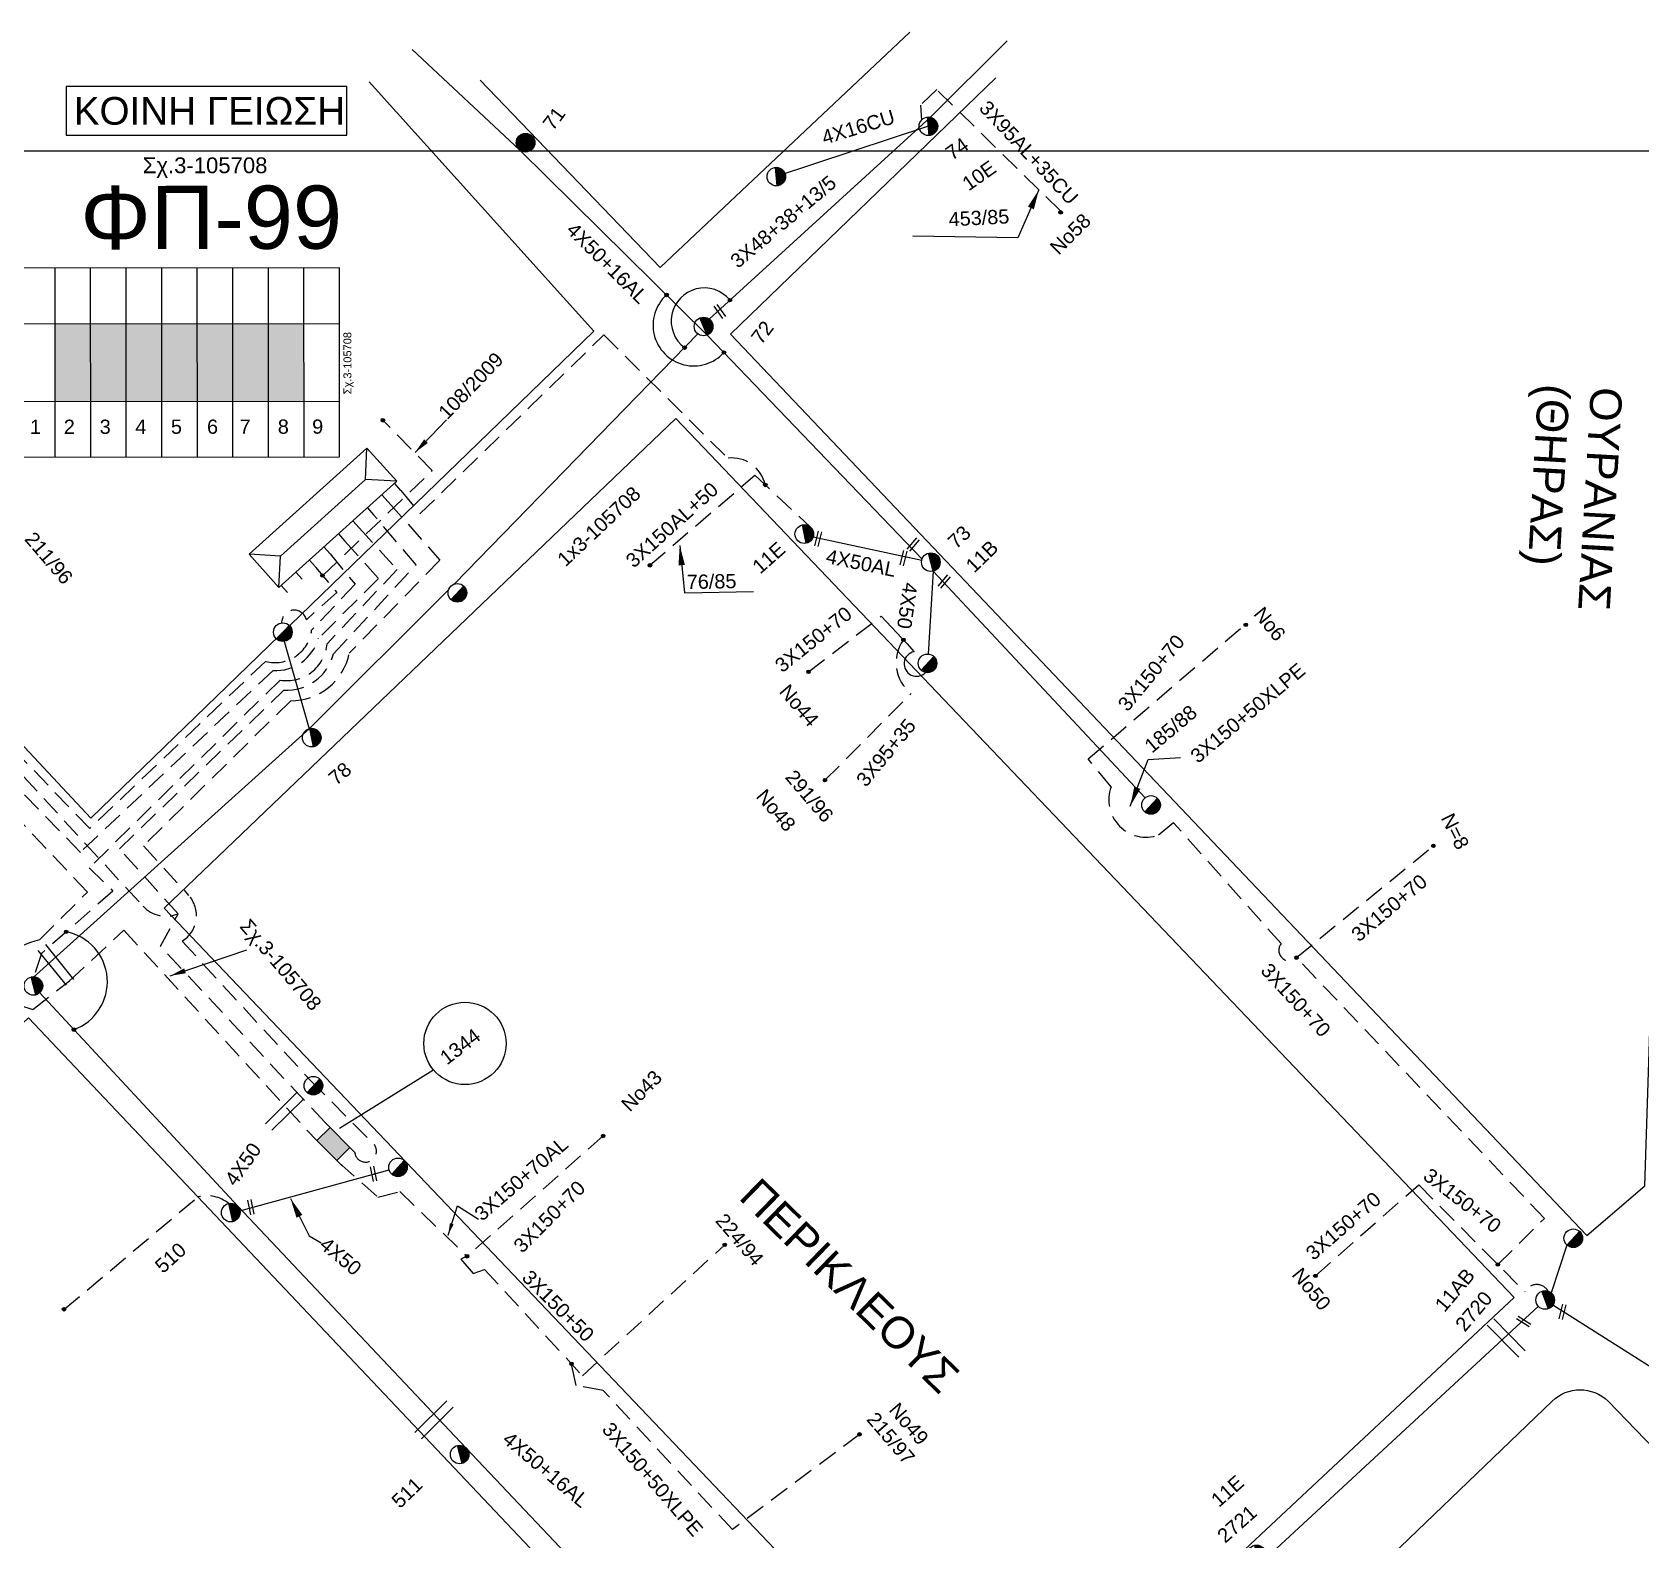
# Model space of a CAD drawing. Header units: millimetres. Extents: x 745 to 5694, y 762 to 3401.
# Drawn here: x 2634.7 to 2838.3, y 1715.8 to 1906.5 of the extents above; entities that cross this region are included whole.
import ezdxf
from ezdxf.enums import TextEntityAlignment as Align

# ---------------------------------------------------------------- set-up
doc = ezdxf.new("R2010")
doc.units = ezdxf.units.MM
doc.linetypes.add('DASHED', pattern=[19.05, 12.7, -6.35])
for name, color, linetype in [('Link Box 4 Διευθύνσεων', 7, 'Continuous'), ('Άγνωστα', 7, 'Continuous'), ('Ασφαλειοκιβώτια Χ.Τ 9 αναχωρήσεων', 7, 'Continuous'), ('Γυμνά εναέρια ΧΤ και ΦΟΠ (3Φ)   4x50+16AL', 7, 'Continuous'), ('Εναέρια παροχή ΧΤ 4x16', 7, 'SYN_LINE'), ('Επιγραφές - Σχήματα', 7, 'Continuous'), ('Καλώδια ΧΤ   3x150+70AL', 7, 'DASHED'), ('Καλώδια ΧΤ   3x150AL+50CU', 7, 'DASHED'), ('Μηχανική τομή', 7, 'Continuous'), ('Στύλος Ξύλινος', 7, 'Continuous'), ('Στύλος Ξύλινος @ 1', 7, 'Continuous'), ('Στύλος ΦΜ', 7, 'Continuous'), ('Στύλος ΦΜ @ 1', 7, 'Continuous'), ('Συνδέσεις', 7, 'Continuous'), ('Τομή', 7, 'Continuous'), ('Υποσταθμός πόλεως', 7, 'Continuous'), ('Υπόβαθρο ΔΕΗ', 7, 'Continuous'), ('Υπόγεια καλώδια Παροχών ΧΤ   4x50AL', 7, 'DASHED')]:
    doc.layers.add(name, color=color, linetype=linetype)
doc.styles.add('arial', font='ARIAL.TTF')
doc.styles.get("Standard").update_dxf_attribs({"font": 'ARIAL.TTF'})
doc.linetypes.add('SYN_LINE', pattern='A,0.5,-0.0001,["/\\/\\/\\/",Standard,S=0.1,R=0,X=0,Y=-0.05],-0.25', length=0.7501)
doc.dimstyles.new('ISO-25', dxfattribs={"dimtxt": 2.5, "dimasz": 2.5, "dimexe": 1.25, "dimexo": 0.625, "dimtad": 1, "dimtxsty": 'Standard', "dimcen": 2.5, "dimadec": 0, "dimazin": 0, "dimtfac": 1, "dimtmove": 0, "dimatfit": 3, "dimfxl": 1, "dimarcsym": 0})

# ---------------------------------------------------------------- blocks, each defined once
blk = doc.blocks.new('ΥΠΑΡΧΩΝ ΤΣΙΜΕΝΤΕΝΙΟΣ ΣΤΥΛΟΣ')
at = {"layer": 'Στύλος ΦΜ'}
blk.add_hatch(color=256, dxfattribs=at).paths.add_polyline_path([(-1.29, -2.28, 0.574793), (2.62, 0, 0.268822), (1.3, 2.27)])
blk.add_line((-1.29, -2.28), (1.3, 2.27), dxfattribs=at)
blk.add_circle((0, 0), 2.62, dxfattribs=at)
at = {"layer": 'Στύλος ΦΜ', "flags": 4}
for tag, p in [('ΑΡΙΘΜΟΣ', (-4.68, 8.05)), ('ΤΥΠΟΣ', (-4.91, 3.03))]:
    blk.add_attdef(tag, p, '', height=4, dxfattribs=at)
blk = doc.blocks.new('ΥΠΑΡΧΩΝ ΞΥΛΙΝΟΣ ΣΤΥΛΟΣ')
at = {"layer": 'Στύλος Ξύλινος'}
h = blk.add_hatch(color=7, dxfattribs=at)
h.paths.add_polyline_path([(-2.62, 0, 0.270008), (-1.29, -2.28), (1.3, 2.27, 0.576266)])
h.paths.add_polyline_path([(-1.29, -2.28, 0.574793), (2.62, 0, 0.268822), (1.3, 2.27)])
at = {"layer": 'Στύλος Ξύλινος', "color": 7}
blk.add_line((-1.29, -2.28), (1.3, 2.27), dxfattribs=at)
blk.add_circle((0, 0), 2.62, dxfattribs=at)
at = {"layer": 'Στύλος Ξύλινος', "flags": 4}
for tag, p in [('ΑΡΙΘΜΟΣ', (-4.91, 8.6)), ('ΤΥΠΟΣ', (-4.85, 3.39))]:
    blk.add_attdef(tag, p, '', height=4, dxfattribs=at)
blk = doc.blocks.new('ΥΠΟΣΤΑΘΜΟΣ ΠΟΛΕΩΣ 9 ΑΝΑΧΩΡΗΣΕΩΝ')
at = {"layer": 'Υποσταθμός πόλεως', "ltscale": 40}
for p, q in [((-9.63, -2.82), (-9.63, -4)), ((-7.12, -2.82), (-7.12, -4)), ((-4.84, -2.82), (-4.84, -4)), ((-2.36, -2.82), (-2.36, -4)), ((0.09, -2.82), (0.09, -4)), ((2.55, -2.82), (2.55, -4)), ((5.02, -2.82), (5.02, -4)), ((7.48, -2.82), (7.48, -4)), ((9.61, -2.82), (9.61, -4))]:
    blk.add_line(p, q, dxfattribs=at)
blk.add_lwpolyline([(-10.02, 2.82), (10.02, 2.82), (10.02, -2.82), (-10.02, -2.82)], close=True, dxfattribs=at)
for points in [[(-7.21, 0), (-10.02, 2.82)], [(7.21, 0), (10.02, 2.82)], [(-10.02, -2.82), (-7.21, 0)], [(-7.21, 0), (7.21, 0)], [(10.02, -2.82), (7.21, 0)]]:
    blk.add_lwpolyline(points, dxfattribs=at)
at = {"layer": 'Υποσταθμός πόλεως', "linetype": 'SYN_LINE', "ltscale": 40, "flags": 1}
for tag, p in [('ΜΕΤΑΣΧΗΜΑΤΙΣΜΟΣ', (10.79, 1.71)), ('ΙΣΧΥΣ', (10.77, -1.08)), ('ΑΡΙΘΜΟΣ', (10.89, -3.8))]:
    blk.add_attdef(tag, p, '', height=1.8, dxfattribs=at)
blk = doc.blocks.new('_ΣΥΝΔΕΣΗ')
at = {"layer": 'Συνδέσεις', "linetype": 'SYN_LINE', "ltscale": 40}
blk.add_hatch(color=256, dxfattribs=at).paths.add_polyline_path([(0.5, -0.01, 1), (-0.5, -0.01, 1)])
at = {"layer": 'Συνδέσεις'}
blk.add_circle((0, -0.01), 0.5, dxfattribs=at)
blk = doc.blocks.new('LINK BOX 4 ΑΝΑΧΩΡΗΣΕΩΝ')
at = {"layer": 'Link Box 4 Διευθύνσεων', "ltscale": 40}
blk.add_hatch(color=256, dxfattribs=at).paths.add_polyline_path([(-3.54, 0), (-3.54, -4.67), (3.54, -4.67), (3.54, 0)])
for p, q in [((-3.54, 0), (-5.33, 0)), ((5.33, 0), (3.54, 0)), ((-3.54, -4.67), (-5.33, -4.67)), ((5.33, -4.67), (3.54, -4.67))]:
    blk.add_line(p, q, dxfattribs=at)
blk.add_lwpolyline([(-3.54, -4.67), (-3.54, 0), (3.54, 0), (3.54, -4.67)], close=True, dxfattribs=at)
blk = doc.blocks.new('ΑΣΦΑΛΕΙΟΚΙΒΩΤΙΟ ΥΠΟΣΤΑΘΜΟΥ 9 ΑΝΑΧΩΡΗΣΕΩΝ')
at = {"layer": 'Ασφαλειοκιβώτια Χ.Τ 9 αναχωρήσεων', "ltscale": 40}
for p, q in [((-23.8, 40.36), (24.02, 40.36)), ((-9.72, 40.36), (-9.72, -40.64)), ((9.94, 40.36), (9.94, -40.64)), ((-23.8, 31.36), (24.02, 31.36)), ((-23.8, 22.36), (24.02, 22.36)), ((-23.8, 13.36), (24.02, 13.36)), ((-23.8, 4.36), (24.02, 4.36)), ((-23.8, -4.64), (24.02, -4.64)), ((-23.8, -13.64), (24.02, -13.64)), ((-23.8, -22.64), (24.02, -22.64)), ((-23.8, -31.64), (24.02, -31.64))]:
    blk.add_line(p, q, dxfattribs=at)
at = {"layer": 'Ασφαλειοκιβώτια Χ.Τ 9 αναχωρήσεων'}
blk.add_lwpolyline([(-23.8, -40.64), (24.02, -40.64), (24.02, 40.36), (-23.8, 40.36)], close=True, dxfattribs=at)
for s, p in [('1', (-17.96, 37.74)), ('2', (-17.96, 29.17)), ('3', (-17.96, 20.09)), ('4', (-17.96, 11.07)), ('5', (-17.96, 2.06)), ('6', (-17.96, -7.08)), ('7', (-17.96, -15.32)), ('8', (-17.96, -25)), ('9', (-17.96, -33.7))]:
    blk.add_text(s, height=3.6, rotation=270, dxfattribs=at).set_placement(p)
at = {"layer": 'Ασφαλειοκιβώτια Χ.Τ 9 αναχωρήσεων', "ltscale": 40}
for tag, height, p in [('ΟΝΟΜΑ', 5, (-0.16, 44.31)), ('ΚΕΙΜΕΝΟ 1', 2, (17.06, 35.59)), ('ΚΕΙΜΕΝΟ 2', 2, (17.06, 26.88)), ('ΚΕΙΜΕΝΟ 3', 2, (17.06, 17.69)), ('ΚΕΙΜΕΝΟ 4', 2, (17.06, 8.71)), ('ΚΕΙΜΕΝΟ 5', 2, (17.06, -0.13)), ('ΚΕΙΜΕΝΟ 6', 2, (17.06, -9.05)), ('ΚΕΙΜΕΝΟ 7', 2, (17.06, -18.13)), ('ΚΕΙΜΕΝΟ 8', 2, (17.06, -26.85)), ('ΚΕΙΜΕΝΟ 9', 2, (17.06, -35.99)), ('ΣΧ', 2, (-0.1, -42.64))]:
    blk.add_attdef(tag, text='', height=height, dxfattribs=at).set_placement(p, align=Align.MIDDLE_CENTER)
blk = doc.blocks.new('ΜΗΧΑΝΙΚΗ ΤΟΜΗ')
at = {"layer": 'Μηχανική τομή', "ltscale": 40}
for p, q in [((-1.89, 0.78), (1.89, 0.78)), ((1.89, 0), (-1.89, 0))]:
    blk.add_line(p, q, dxfattribs=at)
blk = doc.blocks.new('ΤΟΜΗ')
at = {"layer": 'Τομή', "ltscale": 40}
for p, q in [((-5.68, 0), (5.68, 0)), ((5.68, -2.33), (-5.68, -2.33))]:
    blk.add_line(p, q, dxfattribs=at)

msp = doc.modelspace()

# ---------------------------------------------------------------- hatches: boundary and pattern name
at = {"layer": 'Άγνωστα', "ltscale": 0.2}
for color, points in [(1, [(2637.59, 1869.65), (2637.6, 1859.83), (2642.1, 1859.83), (2642.09, 1869.66)]), (85, [(2642.09, 1869.66), (2642.1, 1859.83), (2646.6, 1859.83), (2646.59, 1869.66)]), (27, [(2646.59, 1869.66), (2646.6, 1859.83), (2651.1, 1859.84), (2651.09, 1869.66)]), (133, [(2651.09, 1869.66), (2651.1, 1859.84), (2655.6, 1859.84), (2655.59, 1869.67)]), (2, [(2655.59, 1869.67), (2655.6, 1859.84), (2660.1, 1859.84), (2660.09, 1869.67)]), (173, [(2660.09, 1869.67), (2660.1, 1859.84), (2664.6, 1859.85), (2664.59, 1869.67)]), (62, [(2664.59, 1869.67), (2664.6, 1859.85), (2669.1, 1859.85), (2669.09, 1869.68)])]:
    msp.add_hatch(color=color, dxfattribs=at).paths.add_polyline_path(points)

# ---------------------------------------------------------------- linework, layer by layer
at = {"layer": 'Άγνωστα', "color": 85, "linetype": 'DASHED', "ltscale": 0.2}
for p, q in [((2685.34, 1851.06), (2679.07, 1857.46)), ((2671.48, 1837.77), (2685.34, 1851.06))]:
    msp.add_line(p, q, dxfattribs=at)
at = {"layer": 'Άγνωστα', "color": 85}
msp.add_lwpolyline([(2720.39, 1870.24), (2748.41, 1895.79), (2758.13, 1905.45)], dxfattribs=at)
at = {"layer": 'Άγνωστα', "color": 85, "linetype": 'DASHED', "ltscale": 0.2}
msp.add_lwpolyline([(2764.8, 1883.96), (2749.19, 1899.28), (2747.14, 1897.3), (2747.27, 1895.43)], dxfattribs=at)
at = {"layer": 'Άγνωστα', "color": 1, "linetype": 'DASHED', "ltscale": 0.2}
for points in [[(2681.34, 1848.55), (2683.78, 1845.6), (2707.07, 1868.23), (2722.74, 1852.64, -0.386245), (2727.49, 1849.24, -35.679926)], [(2735.05, 1811.88), (2745.97, 1822.86, -0.405232), (2744.98, 1829.64, -141.003811)]]:
    msp.add_lwpolyline(points, format="xyb", dxfattribs=at)
at = {"layer": 'Άγνωστα', "color": 85, "ltscale": 0.2}
for points in [[(2688.16, 1836.72), (2718.97, 1868.36)], [(2634.83, 1786.92), (2669.76, 1818.4), (2687.39, 1835.96)]]:
    msp.add_lwpolyline(points, dxfattribs=at)
at = {"layer": 'Άγνωστα', "color": 1, "linetype": 'DASHED', "ltscale": 0.2}
for points in [[(2712.89, 1839.09), (2726.17, 1850.48), (2733.23, 1843.89)], [(2732.96, 1825.61), (2742.18, 1832.65)]]:
    msp.add_lwpolyline(points, dxfattribs=at)
at = {"layer": 'Άγνωστα', "color": 2, "linetype": 'DASHED', "ltscale": 0.2}
msp.add_lwpolyline([(2679.75, 1847.12), (2686.3, 1839.72), (2674.84, 1827.98, -0.362093), (2667.42, 1821.94), (2648.78, 1803.58), (2654.5, 1797.31, -0.471089), (2653.68, 1791.51), (2669.93, 1773.88), (2677.99, 1765.77, -1.32499), (2675.53, 1764.79, -1.90559)], format="xyb", dxfattribs=at)
at = {"layer": 'Άγνωστα', "color": 133, "linetype": 'DASHED', "ltscale": 0.2}
for points in [[(2671.77, 1768.56), (2650.94, 1790.88), (2653.16, 1794.98), (2645.75, 1803.2), (2666.57, 1823.28, 0.358483), (2672.83, 1827.88), (2683.3, 1839.16), (2677.92, 1845.47)], [(2625.84, 1820.77), (2648.73, 1795.94, 0.316981), (2653.16, 1794.98)]]:
    msp.add_lwpolyline(points, format="xyb", dxfattribs=at)
at = {"layer": 'Άγνωστα', "color": 173, "linetype": 'DASHED', "ltscale": 0.2}
for points in [[(2676.08, 1843.82), (2680.89, 1838.56), (2672.02, 1829.15, -0.438027), (2666.07, 1824.56), (2641.91, 1800.78), (2644.9, 1797.86), (2635.89, 1789.96), (2634.87, 1787.03)], [(2638.72, 1744.92), (2655.68, 1759.15, -0.237106), (2659.58, 1758.32, -4.227177)]]:
    msp.add_lwpolyline(points, format="xyb", dxfattribs=at)
at = {"layer": 'Άγνωστα', "color": 62, "linetype": 'DASHED', "ltscale": 0.2}
for points in [[(2674.25, 1842.17), (2678.53, 1837.41), (2670.96, 1829.84, -0.348832), (2665.18, 1825.77), (2640.8, 1802.75), (2624.46, 1819.58), (2622.98, 1819.55), (2617.32, 1825.9), (2619.63, 1828.87), (2614.65, 1834.01)], [(2794.73, 1789.43, -0.960272), (2792.8, 1791.2), (2779.15, 1806.5), (2777.27, 1804.95, -0.637225), (2771.27, 1811.04)], [(2810.2, 1760.69), (2823.66, 1747.12, -0.609854), (2826.57, 1747.23, 6.285098)]]:
    msp.add_lwpolyline(points, format="xyb", dxfattribs=at)
at = {"layer": 'Άγνωστα', "color": 27, "linetype": 'DASHED', "ltscale": 0.2}
msp.add_lwpolyline([(2672.43, 1840.53), (2675.57, 1836.69), (2670.07, 1830.86, -0.456315), (2664.23, 1826.92), (2641.98, 1805.77), (2626.43, 1821.96)], format="xyb", dxfattribs=at)
at = {"layer": 'Άγνωστα', "color": 85, "linetype": 'DASHED', "ltscale": 0.2}
msp.add_lwpolyline([(2670.58, 1838.86), (2673.24, 1835.63), (2669.4, 1832.19, 0.899176), (2666.27, 1831.79, -6.596939)], format="xyb", dxfattribs=at)
at = {"layer": 'Άγνωστα', "color": 1}
msp.add_lwpolyline([(2748.74, 1838.34), (2748.11, 1827.84)], dxfattribs=at)
at = {"layer": 'Άγνωστα', "color": 62}
for points in [[(2775.57, 1809.66), (2748.74, 1838.34)], [(2828.97, 1753.05), (2826.97, 1747.01)], [(2850.07, 1730.98), (2827.18, 1745.45)]]:
    msp.add_lwpolyline(points, dxfattribs=at)
at = {"layer": 'Άγνωστα', "color": 1}
msp.add_lwpolyline([(2742.18, 1832.65), (2745.39, 1829.2), (2746.33, 1828.14, 1.364658), (2747.77, 1825.52)], format="xyb", dxfattribs=at)
at = {"layer": 'Άγνωστα', "color": 62, "linetype": 'DASHED', "ltscale": 0.2}
for points in [[(2768.36, 1814.57), (2788.24, 1831.6)], [(2771.27, 1811.04), (2768.36, 1814.57)], [(2794.73, 1789.43), (2812.06, 1803.59)], [(2820.22, 1750.59), (2826.12, 1756.43), (2794.73, 1789.43)], [(2797.13, 1749.17), (2810.2, 1760.69)]]:
    msp.add_lwpolyline(points, dxfattribs=at)
at = {"layer": 'Άγνωστα', "color": 85, "linetype": 'Continuous'}
msp.add_lwpolyline([(2666.54, 1829.62), (2669.76, 1818.4)], dxfattribs=at)
at = {"layer": 'Άγνωστα', "color": 5, "linetype": 'DASHED', "ltscale": 0.2}
msp.add_lwpolyline([(2560.41, 1721.07, -0.304183), (2572.51, 1731.7), (2628.71, 1785.75, -0.243754), (2635.63, 1791.69), (2641.69, 1797.72), (2614.9, 1826.07)], format="xyb", dxfattribs=at)
at = {"layer": 'Άγνωστα', "color": 30, "linetype": 'DASHED', "ltscale": 0.2}
msp.add_lwpolyline([(2572.45, 1729.62), (2609.05, 1764.97), (2629.61, 1784.59), (2634.76, 1782.87), (2639.4, 1786.48), (2646.31, 1792.9), (2670.12, 1766.91)], dxfattribs=at)
at = {"layer": 'Άγνωστα', "color": 2, "linetype": 'DASHED', "ltscale": 0.2}
for points in [[(2706.97, 1766.87), (2689.75, 1751.64), (2688.96, 1751.27)], [(2688.96, 1751.27), (2688.96, 1751.27), (2690.52, 1749.46), (2691.94, 1749.98), (2704.34, 1736.53), (2722.36, 1753.09)], [(2723.34, 1717.06), (2706.96, 1734.66), (2703.56, 1735.28), (2702.96, 1738.03)], [(2739.42, 1729.1), (2723.34, 1717.06)]]:
    msp.add_lwpolyline(points, dxfattribs=at)
at = {"layer": 'Άγνωστα', "color": 7}
msp.add_lwpolyline([(2660.99, 1757.38), (2679.87, 1762.57)], dxfattribs=at)
at = {"layer": 'Άγνωστα', "color": 27}
msp.add_lwpolyline([(2746.75, 1671.37), (2759.39, 1683.45), (2774.37, 1696.95), (2790.51, 1713.08), (2825.35, 1745.31)], dxfattribs=at)
at = {"layer": 'Γυμνά εναέρια ΧΤ και ΦΟΠ (3Φ)   4x50+16AL', "color": 1}
msp.add_lwpolyline([(2747.33, 1839.86), (2720.14, 1868.22), (2696.44, 1891.62), (2682.8, 1904.35)], dxfattribs=at)
at = {"layer": 'Γυμνά εναέρια ΧΤ και ΦΟΠ (3Φ)   4x50+16AL', "color": 173}
msp.add_lwpolyline([(2689.65, 1727.37), (2660.71, 1757.96), (2635.65, 1784.98)], dxfattribs=at)
at = {"layer": 'Εναέρια παροχή ΧΤ 4x16', "color": 85, "linetype": 'SYN_LINE', "ltscale": 20}
msp.add_line((2748.14, 1894.64), (2728.89, 1888.27), dxfattribs=at)
at = {"layer": 'Επιγραφές - Σχήματα', "ltscale": 0.2}
msp.add_line((2673.61, 1767.85), (2685.42, 1775.2), dxfattribs=at)
at = {"layer": 'Επιγραφές - Σχήματα', "color": 190}
msp.add_lwpolyline([(2639.01, 1893.52), (2674.52, 1893.52), (2674.52, 1899.69), (2639.01, 1899.69)], close=True, dxfattribs=at)
at = {"layer": 'Επιγραφές - Σχήματα'}
msp.add_lwpolyline([(780.39, 1891.51), (3073.89, 1891.51), (3073.89, 778.3), (780.39, 778.3)], close=True, dxfattribs=at)
at = {"layer": 'Επιγραφές - Σχήματα', "ltscale": 0.2}
msp.add_circle((2689.48, 1778.57), 5.21, dxfattribs=at)
for centre, radius, start, end in [((2719.77, 1869.99), 4.19, 39.2157, 233.3929), ((2718.43, 1869.46), 5.15, 131.8275, 317.9681), ((2637.76, 1786.38), 6.45, 290.0706, 78.8674)]:
    msp.add_arc(centre, radius, start, end, dxfattribs=at)
at = {"layer": 'Καλώδια ΧΤ   3x150+70AL', "color": 2, "ltscale": 0.2}
msp.add_lwpolyline([(2673.56, 1763.46), (2678.47, 1759.11), (2681.22, 1759.82), (2689.75, 1751.64)], dxfattribs=at)
at = {"layer": 'Καλώδια ΧΤ   3x150AL+50CU', "color": 1, "linetype": 'Continuous', "ltscale": 0.2}
msp.add_lwpolyline([(2741.49, 1672.93), (2718.55, 1696.82), (2689.65, 1727.37)], dxfattribs=at)
at = {"layer": 'Υπόβαθρο ΔΕΗ'}
for points in [[(2745.78, 1906.55), (2714.2, 1876.76), (2691.39, 1900.49)], [(2677.34, 1900.28), (2705.81, 1868.69), (2642.12, 1807.07), (2581.62, 1871.79), (2613.17, 1903.68)], [(2756.66, 1900.76), (2723.11, 1868.35), (2831.49, 1754.26), (2838.83, 1760.54), (2843.39, 1901.55)], [(2716.19, 1857.65), (2651.39, 1795.68), (2756.74, 1685.11), (2822.27, 1746.41), (2716.19, 1857.65)], [(2634.25, 1781.8), (2572.02, 1723.51), (2678.53, 1612.26), (2740.5, 1669.5), (2634.25, 1781.8)]]:
    msp.add_lwpolyline(points, dxfattribs=at)
msp.add_lwpolyline([(2879.85, 1686.03), (2814.69, 1623.94), (2772.36, 1668.58, -0.412586), (2772.65, 1681.02), (2827.1, 1733.32, -0.402483), (2834.17, 1733.32), (2879.85, 1686.03)], format="xyb", dxfattribs=at)
at = {"layer": 'Υπόγεια καλώδια Παροχών ΧΤ   4x50AL', "color": 1, "linetype": 'Continuous', "ltscale": 0.2}
msp.add_lwpolyline([(2733.55, 1842.67), (2747.3, 1839.73)], dxfattribs=at)

# ---------------------------------------------------------------- block references
at = {"layer": 'Link Box 4 Διευθύνσεων', "xscale": 0.49999999999974, "yscale": 0.49999999999974, "zscale": 0.49999999999974, "rotation": 314.9021125996741}
msp.add_blockref('LINK BOX 4 ΑΝΑΧΩΡΗΣΕΩΝ', (2673.65, 1766.67), dxfattribs=at)
at = {"layer": 'Ασφαλειοκιβώτια Χ.Τ 9 αναχωρήσεων'}
ref = msp.add_blockref('ΑΣΦΑΛΕΙΟΚΙΒΩΤΙΟ ΥΠΟΣΤΑΘΜΟΥ 9 ΑΝΑΧΩΡΗΣΕΩΝ', (2653.28, 1864.7), dxfattribs=dict(at, xscale=0.4999999999999665, yscale=0.4999999999999665, zscale=0.4999999999999665, rotation=90.04198287673343))
ref.add_attrib('ΣΧ', 'Σχ.3-105708', dxfattribs={"ltscale": 40, "height": 1, "rotation": 90.042}).set_placement((2674.6, 1864.66), align=Align.MIDDLE_CENTER)
at = {"layer": 'Μηχανική τομή'}
for p, xscale, yscale, zscale, rotation in [((2721.89, 1871.32), 0.5000000000002159, 0.5000000000002159, 0.5000000000002159, 125.288209247134), ((2734.38, 1842.38), 0.5000000000003775, 0.5000000000003775, 0.5000000000003775, 75.88777543483538), ((2745.18, 1839.95), 0.5000000000003775, 0.5000000000003775, 0.5000000000003775, 75.88777543483538), ((2746.36, 1841.57), 0.500000000000352, 0.500000000000352, 0.500000000000352, 49.32644624774084), ((2750.27, 1836.92), 0.500000000000352, 0.500000000000352, 0.500000000000352, 49.32644624774084), ((2678.08, 1762.1), 0.500000000000203, 0.500000000000203, 0.500000000000203, 101.8487771589418), ((2662.56, 1757.88), 0.500000000000203, 0.500000000000203, 0.500000000000203, 101.8487771589418), ((2828.61, 1744.56), 0.5000000000003775, 0.5000000000003775, 0.5000000000003775, 75.88777543483538), ((2823.59, 1743.56), 0.5000000000004191, 0.5000000000004191, 0.5000000000004191, 147.4498564556253)]:
    msp.add_blockref('ΜΗΧΑΝΙΚΗ ΤΟΜΗ', p, dxfattribs=dict(at, xscale=xscale, yscale=yscale, zscale=zscale, rotation=rotation))
at = {"layer": 'Στύλος Ξύλινος @ 1', "ltscale": 40}
ref = msp.add_blockref('ΥΠΑΡΧΩΝ ΞΥΛΙΝΟΣ ΣΤΥΛΟΣ', (2697.15, 1892.56), dxfattribs=dict(at, xscale=0.4499999999998913, yscale=0.4499999999998913, zscale=0.4499999999998913, rotation=53.05677129562203))
ref.add_attrib('ΤΥΠΟΣ', '71', (2700.63, 1893.97), dxfattribs={"layer": 'Στύλος Ξύλινος', "height": 1.8, "rotation": 53.0568, "flags": 4})
at = {"layer": 'Στύλος ΦΜ @ 1', "ltscale": 40}
ref = msp.add_blockref('ΥΠΑΡΧΩΝ ΤΣΙΜΕΝΤΕΝΙΟΣ ΣΤΥΛΟΣ', (2748.14, 1894.64), dxfattribs=dict(at, xscale=0.4499999999995794, yscale=0.4499999999995794, zscale=0.4499999999995794, rotation=35.13799415689802))
ref.add_attrib('ΤΥΠΟΣ', '74', (2751.14, 1890.25), dxfattribs={"layer": 'Στύλος ΦΜ', "height": 1.8, "rotation": 35.138, "flags": 4})
ref.add_attrib('ΑΡΙΘΜΟΣ', '10E', (2753.24, 1886.38), dxfattribs={"layer": 'Στύλος ΦΜ', "height": 1.8, "rotation": 35.138, "flags": 4})
for p, xscale, yscale, zscale, rotation in [((2728.89, 1888.27), 0.4499999999995794, 0.4499999999995794, 0.4499999999995794, 35.13799415689802), ((2688.52, 1835.6), 0.4499999999996779, 0.4499999999996779, 0.4499999999996779, 346.8465568456768), ((2666.42, 1830.62), 0.4499999999996779, 0.4499999999996779, 0.4499999999996779, 346.8465568456768), ((2748.03, 1826.67), 0.4499999999996779, 0.4499999999996779, 0.4499999999996779, 346.8465568456768), ((2776.32, 1808.75), 0.4499999999996779, 0.4499999999996779, 0.4499999999996779, 346.8465568456768), ((2670.29, 1773.23), 0.4499999999996779, 0.4499999999996779, 0.4499999999996779, 346.8465568456768), ((2681, 1762.89), 0.4499999999996779, 0.4499999999996779, 0.4499999999996779, 346.8465568456768), ((2829.77, 1753.92), 0.4499999999996779, 0.4499999999996779, 0.4499999999996779, 346.8465568456768)]:
    msp.add_blockref('ΥΠΑΡΧΩΝ ΤΣΙΜΕΝΤΕΝΙΟΣ ΣΤΥΛΟΣ', p, dxfattribs=dict(at, xscale=xscale, yscale=yscale, zscale=zscale, rotation=rotation))
ref = msp.add_blockref('ΥΠΑΡΧΩΝ ΤΣΙΜΕΝΤΕΝΙΟΣ ΣΤΥΛΟΣ', (2719.68, 1869.3), dxfattribs=dict(at, xscale=0.4499999999995097, yscale=0.4499999999995097, zscale=0.4499999999995097, rotation=52.84015939959243))
ref.add_attrib('ΤΥΠΟΣ', '72', (2726.99, 1866.9), dxfattribs={"layer": 'Στύλος ΦΜ', "height": 1.8, "rotation": 52.8402, "flags": 4})
ref = msp.add_blockref('ΥΠΑΡΧΩΝ ΤΣΙΜΕΝΤΕΝΙΟΣ ΣΤΥΛΟΣ', (2732.43, 1843.03), dxfattribs=dict(at, xscale=0.4499999999998553, yscale=0.4499999999998553, zscale=0.4499999999998553, rotation=41.52659728231195))
ref.add_attrib('ΤΥΠΟΣ', '11E', (2726.85, 1837.89), dxfattribs={"layer": 'Στύλος ΦΜ', "height": 1.8, "rotation": 41.5266, "flags": 4})
ref = msp.add_blockref('ΥΠΑΡΧΩΝ ΤΣΙΜΕΝΤΕΝΙΟΣ ΣΤΥΛΟΣ', (2748.45, 1839.48), dxfattribs=dict(at, xscale=0.4499999999997732, yscale=0.4499999999997732, zscale=0.4499999999997732, rotation=44.0844551785279))
ref.add_attrib('ΤΥΠΟΣ', '73', (2751.66, 1841.04), dxfattribs={"layer": 'Στύλος ΦΜ', "height": 1.8, "rotation": 44.0845, "flags": 4})
ref.add_attrib('ΑΡΙΘΜΟΣ', '11B', (2753.93, 1838.01), dxfattribs={"layer": 'Στύλος ΦΜ', "height": 1.8, "rotation": 44.0845, "flags": 4})
ref = msp.add_blockref('ΥΠΑΡΧΩΝ ΤΣΙΜΕΝΤΕΝΙΟΣ ΣΤΥΛΟΣ', (2670.08, 1817.27), dxfattribs=dict(at, xscale=0.4499999999995061, yscale=0.4499999999995061, zscale=0.4499999999995061, rotation=40.84703602629822))
ref.add_attrib('ΤΥΠΟΣ', '78', (2673.18, 1811.13), dxfattribs={"layer": 'Στύλος ΦΜ', "height": 1.8, "rotation": 40.847, "flags": 4})
ref = msp.add_blockref('ΥΠΑΡΧΩΝ ΤΣΙΜΕΝΤΕΝΙΟΣ ΣΤΥΛΟΣ', (2634.85, 1785.85), dxfattribs=dict(at, xscale=0.4499999999995896, yscale=0.4499999999995896, zscale=0.4499999999995896, rotation=44.03486953192647))
ref.add_attrib('ΤΥΠΟΣ', '509', (2629.61, 1773), dxfattribs={"layer": 'Στύλος ΦΜ', "height": 1.8, "rotation": 44.0349, "flags": 4})
ref = msp.add_blockref('ΥΠΑΡΧΩΝ ΤΣΙΜΕΝΤΕΝΙΟΣ ΣΤΥΛΟΣ', (2659.83, 1757.17), dxfattribs=dict(at, xscale=0.4499999999995807, yscale=0.4499999999995807, zscale=0.4499999999995807, rotation=42.12706117061833))
ref.add_attrib('ΤΥΠΟΣ', '510', (2651.25, 1749.38), dxfattribs={"layer": 'Στύλος ΦΜ', "height": 1.8, "rotation": 42.1271, "flags": 4})
ref = msp.add_blockref('ΥΠΑΡΧΩΝ ΤΣΙΜΕΝΤΕΝΙΟΣ ΣΤΥΛΟΣ', (2826.21, 1746.11), dxfattribs=dict(at, xscale=0.4499999999997797, yscale=0.4499999999997797, zscale=0.4499999999997797, rotation=49.80429019496404))
ref.add_attrib('ΤΥΠΟΣ', '11AB', (2813.47, 1744.45), dxfattribs={"layer": 'Στύλος ΦΜ', "height": 1.8, "rotation": 49.8043, "flags": 4})
ref.add_attrib('ΑΡΙΘΜΟΣ', '2720', (2816.05, 1741.97), dxfattribs={"layer": 'Στύλος ΦΜ', "height": 1.8, "rotation": 49.8043, "flags": 4})
ref = msp.add_blockref('ΥΠΑΡΧΩΝ ΤΣΙΜΕΝΤΕΝΙΟΣ ΣΤΥΛΟΣ', (2688.81, 1726.55), dxfattribs=dict(at, xscale=0.449999999999497, yscale=0.449999999999497, zscale=0.449999999999497, rotation=43.96501222402764))
ref.add_attrib('ΤΥΠΟΣ', '511', (2681.25, 1719.63), dxfattribs={"layer": 'Στύλος ΦΜ', "height": 1.8, "rotation": 43.965, "flags": 4})
ref = msp.add_blockref('ΥΠΑΡΧΩΝ ΤΣΙΜΕΝΤΕΝΙΟΣ ΣΤΥΛΟΣ', (2789.68, 1713.91), dxfattribs=dict(at, xscale=0.4499999999994984, yscale=0.4499999999994984, zscale=0.4499999999994984, rotation=41.47639342376626))
ref.add_attrib('ΤΥΠΟΣ', '11E', (2784.91, 1719.78), dxfattribs={"layer": 'Στύλος ΦΜ', "height": 1.8, "rotation": 41.4764, "flags": 4})
ref.add_attrib('ΑΡΙΘΜΟΣ', '2721', (2785.7, 1715.24), dxfattribs={"layer": 'Στύλος ΦΜ', "height": 1.8, "rotation": 41.4764, "flags": 4})
at = {"layer": 'Συνδέσεις', "xscale": 0.4499999999998181, "yscale": 0.4499999999998181, "zscale": 0.4499999999998181}
for p in [(2764.87, 1883.75), (2715, 1873.3), (2723.02, 1872.64), (2717.28, 1866.63), (2722.26, 1866.02), (2679.09, 1857.44), (2727.49, 1849.25), (2712.89, 1839.09), (2671.45, 1837.79), (2788.31, 1831.55), (2744.98, 1829.65), (2732.96, 1825.61), (2735.05, 1811.89), (2812.06, 1803.59), (2639.01, 1792.7), (2794.73, 1789.43), (2639.98, 1780.33), (2706.97, 1766.87), (2722.36, 1753.09), (2689.75, 1751.65), (2797.13, 1749.17), (2820.22, 1750.6), (2638.72, 1744.93), (2702.96, 1738.03), (2739.42, 1729.11)]:
    msp.add_blockref('_ΣΥΝΔΕΣΗ', p, dxfattribs=at)
at = {"layer": 'Τομή'}
for p, xscale, yscale, zscale, rotation in [((2638.16, 1788.87), 0.5000000000001721, 0.5000000000001721, 0.5000000000001721, 308.7864696654794), ((2667.06, 1769.58), 0.5000000000003724, 0.5000000000003724, 0.5000000000003724, 224.7965898608775), ((2821.69, 1741.7), 0.5000000000001955, 0.5000000000001955, 0.5000000000001955, 314.6310666831657), ((2685.98, 1730.53), 0.5000000000003724, 0.5000000000003724, 0.5000000000003724, 224.7965898608775)]:
    msp.add_blockref('ΤΟΜΗ', p, dxfattribs=dict(at, xscale=xscale, yscale=yscale, zscale=zscale, rotation=rotation))
at = {"layer": 'Υποσταθμός πόλεως', "xscale": 1.002081757508173, "yscale": 1.002081757508173, "zscale": 1.002081757508173, "rotation": 42.01702478020177}
msp.add_blockref('ΥΠΟΣΤΑΘΜΟΣ ΠΟΛΕΩΣ 9 ΑΝΑΧΩΡΗΣΕΩΝ', (2671.5, 1845.09), dxfattribs=at)

# ---------------------------------------------------------------- texts
at = {"layer": 'Άγνωστα', "char_height": 1.8, "attachment_point": 1, "style": 'arial'}
for s, insert, width, rotation in [('3X95AL+35CU', (2755.75, 1898.07), 69.1904, 313.1786), ('3X48+38+13/5', (2722.87, 1877.95), 69.1904, 40.055), ('3X150AL+50', (2709.64, 1839.99), 69.1904, 41.9304), ('211/96', (2635, 1843.51), 69.1904, 310.5469), ('4X50', (2746.78, 1836.74), 69.1904, 261.7566), ('3X150+70', (2728.51, 1826.81), 69.1904, 38.5753), ('3X150+70', (2771.97, 1821.6), 69.1904, 50.4538), ('3X150+50XLPE', (2781.11, 1815.31), 69.1904, 40.0369), ('3X95+35', (2738.85, 1812.05), 69.1904, 50.4538), ('3X150+70', (2801.47, 1792.71), 69.1904, 40.114), ('3X150+70', (2791.4, 1788.92), 69.1904, 312.6316), ('4X50', (2658.94, 1761.42), 69.1904, 54.7031), ('3X150+70', (2811.72, 1762.94), 69.1904, 322.2912), ('3X150+70', (2695.45, 1753.21), 18.0383, 45.0692), ('3X150+70', (2795.71, 1752.38), 69.1904, 40.9716), ('4X50', (2672.08, 1754.22), 69.1904, 320.0002), ('3X150+50', (2697.83, 1750.08), 18.0383, 315.0692), ('3X150+50XLPE', (2708.08, 1730.84), 69.1904, 310.5469)]:
    msp.add_mtext(s, dxfattribs=dict(at, insert=insert, width=width, rotation=rotation))
at = {"layer": 'Γυμνά εναέρια ΧΤ και ΦΟΠ (3Φ)   4x50+16AL', "char_height": 1.8, "width": 69.1904, "attachment_point": 1, "style": 'arial'}
for insert, rotation in [((2703.45, 1882.64), 315.0455), ((2695.25, 1729.6), 319.8083)]:
    msp.add_mtext('4X50+16AL', dxfattribs=dict(at, insert=insert, rotation=rotation))
at = {"layer": 'Επιγραφές - Σχήματα', "color": 190, "insert": (2639.96, 1898.34), "char_height": 3.5, "width": 35.1311, "attachment_point": 1}
msp.add_mtext('KOINH ΓΕΙΩΣΗ', dxfattribs=at)
at = {"layer": 'Επιγραφές - Σχήματα', "insert": (2648.7, 1890.7), "char_height": 2, "width": 16.2256, "attachment_point": 1}
msp.add_mtext('Σχ.3-105708', dxfattribs=at)
at = {"layer": 'Επιγραφές - Σχήματα', "width": 69.1904, "attachment_point": 1, "style": 'arial'}
for s, insert, char_height, rotation in [('ΦΠ-99', (2640.78, 1887.08), 8, 0.1115), ('453/85', (2750.65, 1883.76), 1.8, 2.9628), ('Nο58', (2763.35, 1879.52), 1.8, 45.0382), ('108/2009', (2685.93, 1858.65), 1.8, 46.1423), ('1x3-105708', (2700.98, 1840.12), 1.8, 43.2798), ('76/85', (2717.53, 1837.87), 1.8, 1.1338), ('Nο6', (2790.59, 1834.02), 1.8, 309.182), ('Nο44', (2730.51, 1824.21), 1.8, 310.5469), ('185/88', (2775.28, 1816.6), 1.8, 40.0369), ('291/96', (2731.28, 1813.38), 1.8, 310.5469), ('Nο48', (2727.58, 1810.95), 1.8, 310.5469), ('N=8', (2814.58, 1807.91), 1.8, 296.4768), ('Σχ.3-105708', (2662.24, 1794.51), 1.8, 310.5469), ('1344', (2686.1, 1777.2), 1.8, 37.41), ('Nο43', (2709.08, 1771.08), 1.8, 45.3733), ('ΠΕΡΙΚΛΕΟΥΣ', (2726.78, 1761.85), 4, 315.7064), ('224/94', (2722.44, 1757.26), 1.8, 310.5469), ('Nο50', (2795.42, 1750.39), 1.8, 309.3055), ('Nο49', (2744.4, 1733.31), 1.8, 310.5469), ('215/97', (2741.58, 1732.12), 1.8, 310.5469)]:
    msp.add_mtext(s, dxfattribs=dict(at, insert=insert, char_height=char_height, rotation=rotation))
at = {"layer": 'Επιγραφές - Σχήματα', "ltscale": 0.2, "insert": (2836, 1861.49), "char_height": 4, "width": 30.8102, "attachment_point": 1, "rotation": 266.7165}
msp.add_mtext('ΟΥΡΑΝΙΑΣ\\P(ΘΗΡΑΣ)', dxfattribs=at)
at = {"layer": 'Καλώδια ΧΤ   3x150+70AL', "insert": (2690.48, 1757.36), "char_height": 1.8, "width": 18.0383, "attachment_point": 1, "rotation": 40.8335, "style": 'arial'}
msp.add_mtext('3X150+70AL', dxfattribs=at)
at = {"layer": 'Υπόγεια καλώδια Παροχών ΧΤ   4x50AL', "char_height": 1.8, "attachment_point": 1, "style": 'arial'}
for s, insert, width, rotation in [('4X16CU', (2734.45, 1894.02), 11.3204, 16.9551), ('4X50AL', (2735.42, 1841.15), 69.1904, 348.3873)]:
    msp.add_mtext(s, dxfattribs=dict(at, insert=insert, width=width, rotation=rotation))

# ---------------------------------------------------------------- leaders
at = {"layer": 'Επιγραφές - Σχήματα'}
for points, override in [([(2762.12, 1886.59), (2759.46, 1880.54), (2746.16, 1880.75)], {"dimgap": 0.625, "dimtad": 0}), ([(2716.66, 1841.59), (2717.27, 1835.59), (2725.99, 1835.78)], {"dimgap": 0.625, "dimtad": 0}), ([(2773.69, 1808.6), (2775.96, 1814.5), (2780.05, 1814.74)], {"dimgap": 0.625, "dimtad": 0}), ([(2667.4, 1758.94), (2669.76, 1754.24), (2671.29, 1753.33)], {"dimgap": 0.625, "dimtad": 0}), ([(2687.35, 1754.33), (2688.54, 1758.03), (2691.21, 1756.34)], {"dimasz": 1.5, "dimgap": 0.625, "dimtad": 0})]:
    msp.add_leader(points, dimstyle='ISO-25', override=override, dxfattribs=at)
at = {"layer": 'Επιγραφές - Σχήματα', "ltscale": 40}
for points in [[(2683.16, 1853.35), (2687.14, 1857.49)], [(2652.15, 1787.12), (2661.86, 1790.43)]]:
    msp.add_leader(points, dimstyle='ISO-25', override={"dimasz": 2, "dimtad": 0}, dxfattribs=at)

doc.saveas('drawing.dxf')
